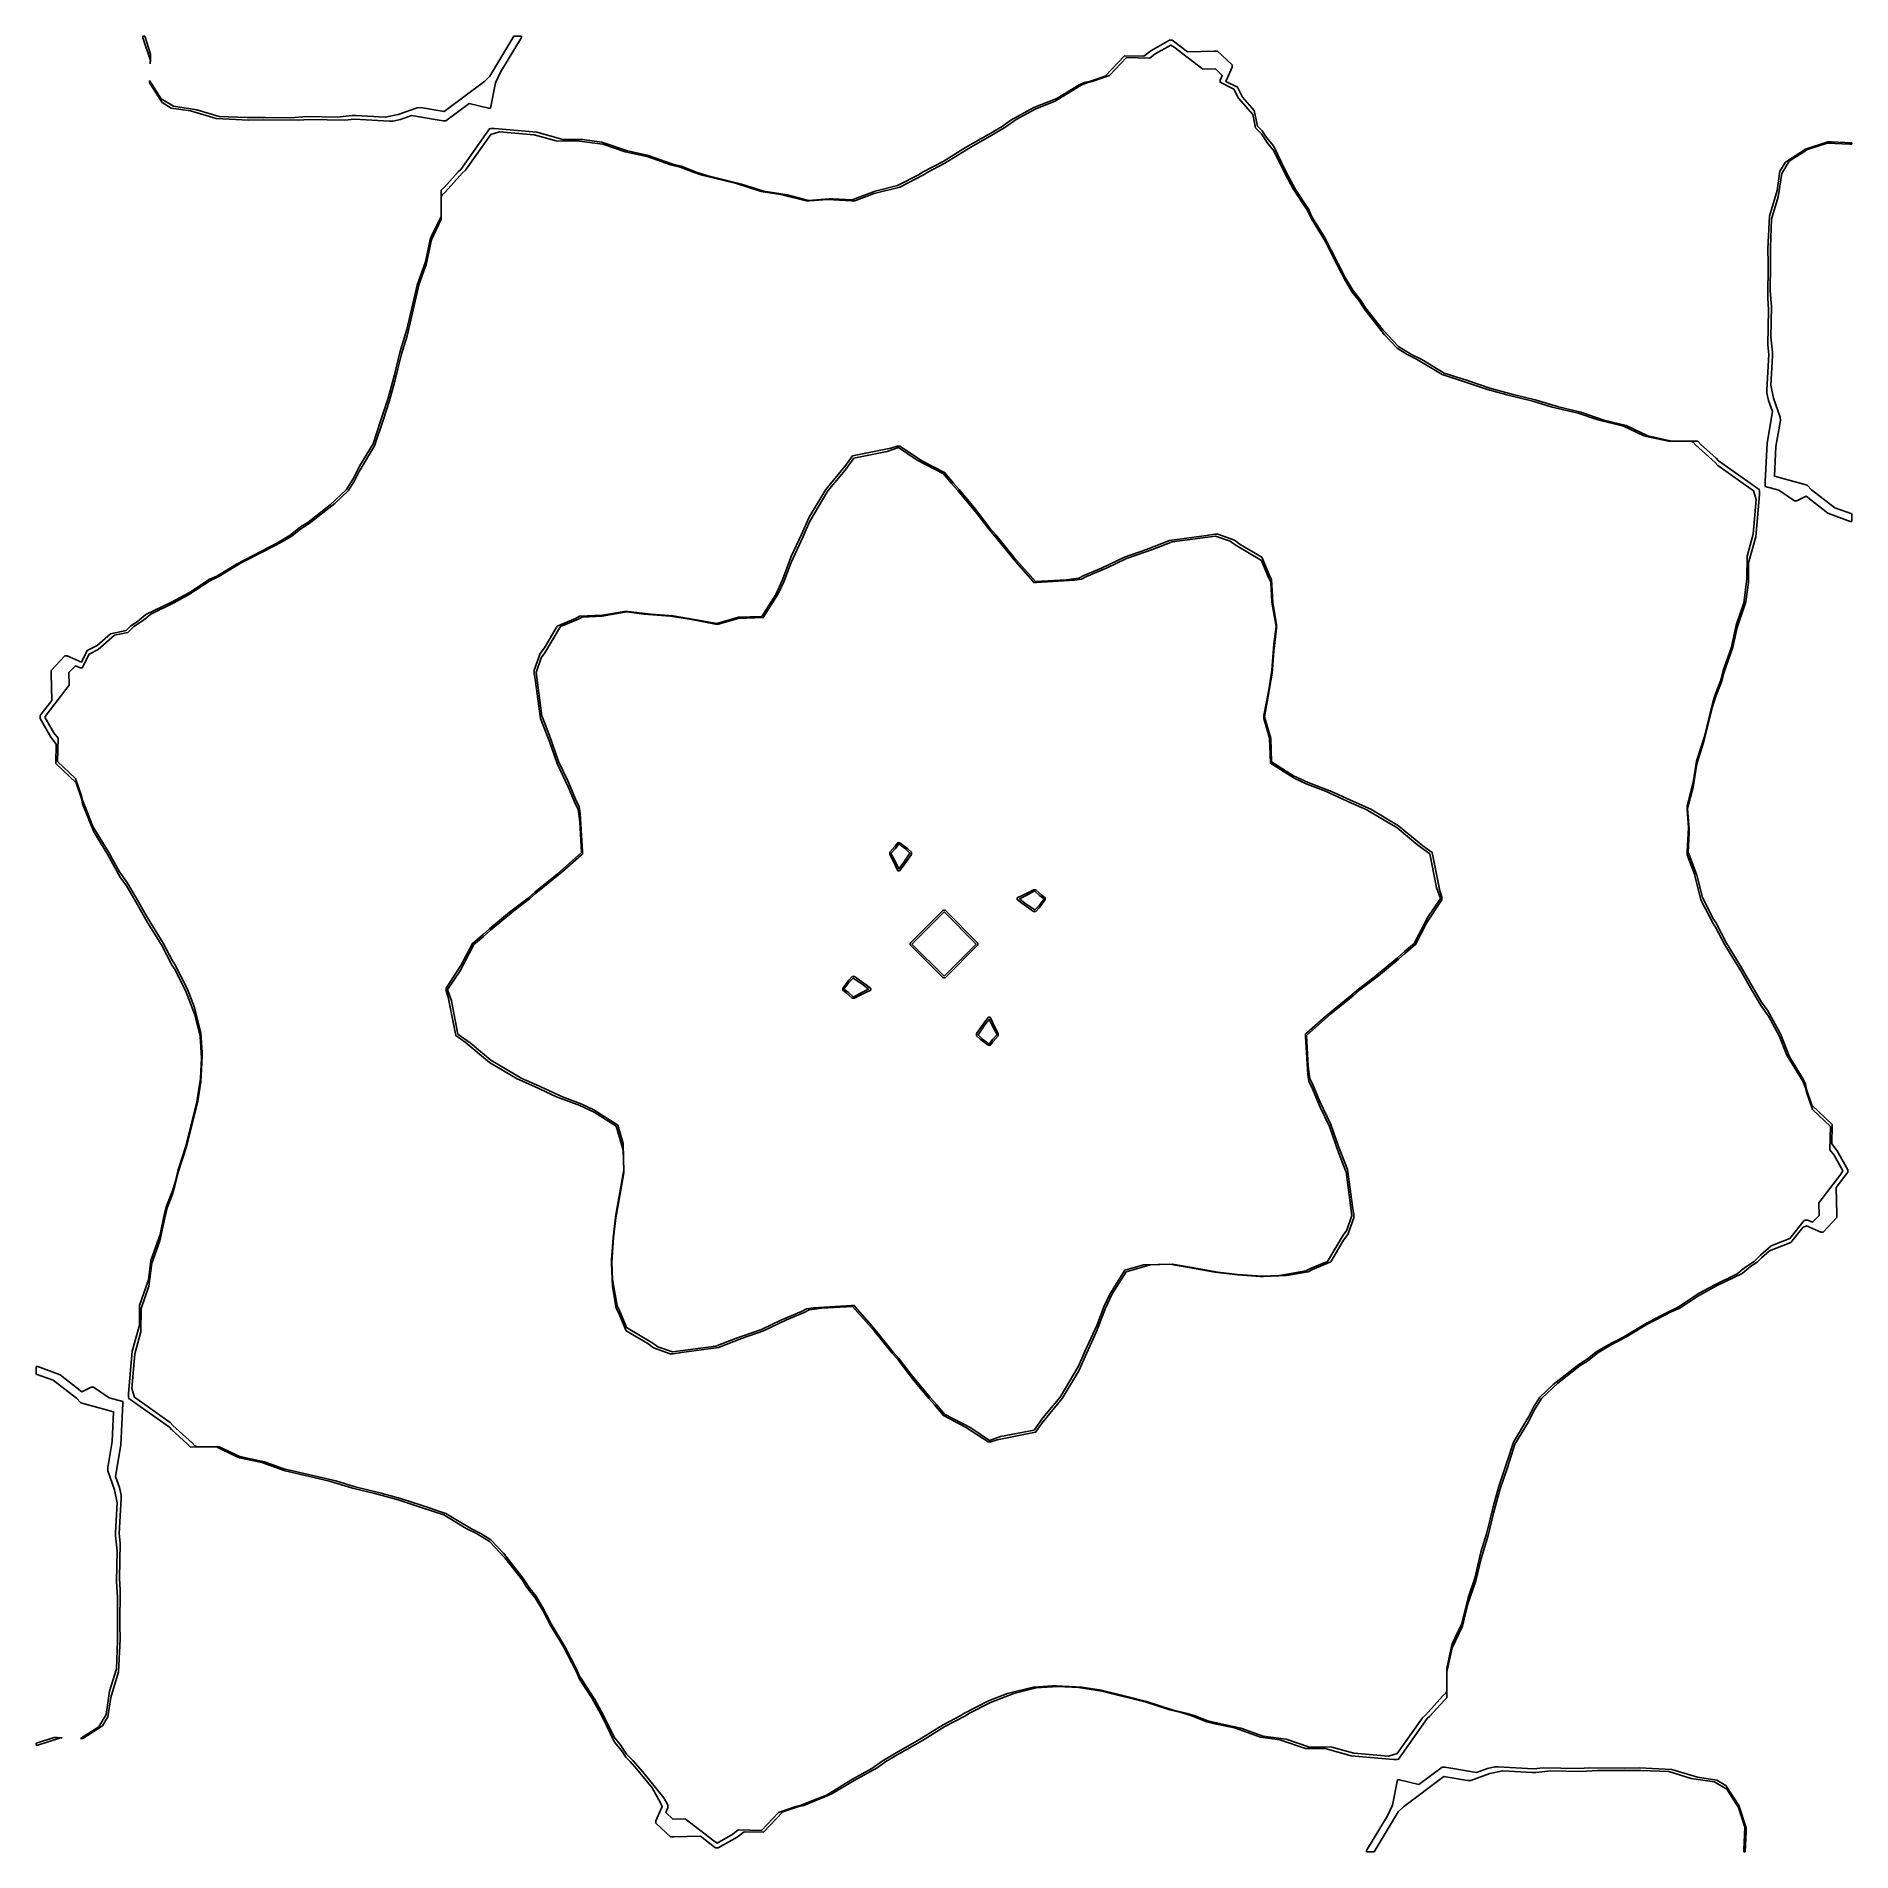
# Model space of a CAD drawing. Extents: x 65 to 85, y 65 to 85.
import ezdxf

# ---------------------------------------------------------------- set-up
doc = ezdxf.new("R2010")
doc.units = 0

msp = doc.modelspace()

# ---------------------------------------------------------------- linework, layer by layer
for points in [[(66.255, 84.694), (66.258, 84.765), (66.258, 84.802), (66.195, 84.999), (66.176, 84.999), (66.176, 84.983), (66.257, 84.733), (66.255, 84.694)], [(66.247, 84.511), (66.247, 84.486), (66.386, 84.27), (66.487, 84.209), (66.7, 84.178), (66.983, 84.093), (67.341, 84.077), (67.501, 84.078), (67.887, 84.075), (68.009, 84.083), (68.4, 84.075), (68.506, 84.087), (68.893, 84.065), (68.93, 84.065), (69.014, 84.084), (69.133, 84.125), (69.482, 84.067), (69.513, 84.067), (69.769, 84.259), (69.982, 84.207), (70.003, 84.207), (70.059, 84.487), (70.115, 84.604), (70.344, 84.986), (70.344, 84.999), (70.26, 84.999), (69.996, 84.559), (69.94, 84.504), (69.493, 84.169), (69.232, 84.213), (69.197, 84.212), (68.986, 84.139), (68.845, 84.107), (68.519, 84.126), (68.481, 84.126), (68.315, 84.107), (67.98, 84.114), (67.801, 84.102), (67.52, 84.105), (67.322, 84.103), (67.016, 84.117), (66.77, 84.19), (66.513, 84.229), (66.376, 84.31), (66.247, 84.511)], [(65.22, 77.203), (65.215, 76.989), (65.439, 76.776), (65.5, 76.601), (65.511, 76.545), (65.636, 76.234), (65.786, 75.99), (65.924, 75.736), (65.994, 75.641), (66.082, 75.491), (66.227, 75.236), (66.379, 74.99), (66.498, 74.763), (66.522, 74.725), (66.645, 74.489), (66.743, 74.231), (66.805, 73.983), (66.822, 73.743), (66.81, 73.518), (66.77, 73.261), (66.648, 72.772), (66.564, 72.514), (66.534, 72.389), (66.5, 72.28), (66.433, 72.103), (66.41, 72.015), (66.364, 71.799), (66.264, 71.515), (66.235, 71.3), (66.137, 71.016), (66.136, 70.802), (66.058, 70.516), (66.016, 70.047), (66.016, 70.011), (66.021, 69.993), (66.468, 69.676), (66.495, 69.647), (66.664, 69.495), (66.695, 69.461), (66.699, 69.459), (66.985, 69.46), (67.203, 69.355), (67.241, 69.341), (67.486, 69.288), (67.741, 69.197), (68.23, 69.083), (68.485, 69.006), (68.73, 68.947), (68.986, 68.876), (69.242, 68.793), (69.489, 68.71), (69.735, 68.562), (69.859, 68.502), (69.993, 68.417), (70.163, 68.239), (70.356, 67.992), (70.406, 67.913), (70.497, 67.797), (70.582, 67.657), (70.668, 67.49), (70.806, 67.266), (70.947, 66.989), (70.986, 66.903), (71.126, 66.689), (71.234, 66.49), (71.372, 66.206), (71.448, 66.114), (71.496, 66.042), (71.542, 65.994), (71.618, 65.909), (71.784, 65.705), (71.878, 65.538), (71.896, 65.499), (71.827, 65.342), (71.827, 65.315), (71.988, 65.163), (72.02, 65.163), (72.317, 65.171), (72.472, 65.052), (72.486, 65.043), (72.514, 65.043), (72.72, 65.16), (72.797, 65.22), (73.011, 65.215), (73.224, 65.439), (73.399, 65.5), (73.455, 65.511), (73.766, 65.637), (74.009, 65.786), (74.264, 65.924), (74.359, 65.994), (74.509, 66.082), (74.764, 66.227), (75.009, 66.379), (75.236, 66.498), (75.275, 66.522), (75.511, 66.645), (75.769, 66.743), (76.017, 66.805), (76.257, 66.822), (76.482, 66.81), (76.739, 66.77), (77.227, 66.648), (77.486, 66.564), (77.611, 66.533), (77.72, 66.5), (77.897, 66.433), (77.985, 66.41), (78.201, 66.364), (78.485, 66.264), (78.7, 66.235), (78.983, 66.137), (79.198, 66.136), (79.484, 66.058), (79.953, 66.016), (79.989, 66.016), (80.007, 66.022), (80.324, 66.468), (80.353, 66.495), (80.505, 66.664), (80.538, 66.695), (80.54, 66.7), (80.54, 66.983), (80.597, 67.246), (80.712, 67.487), (80.77, 67.731), (80.86, 67.986), (80.916, 68.23), (80.994, 68.485), (81.052, 68.73), (81.123, 68.986), (81.206, 69.232), (81.29, 69.489), (81.438, 69.735), (81.498, 69.859), (81.582, 69.993), (81.761, 70.163), (82.008, 70.356), (82.087, 70.406), (82.203, 70.497), (82.343, 70.582), (82.51, 70.668), (82.734, 70.806), (83.011, 70.947), (83.097, 70.986), (83.311, 71.126), (83.51, 71.234), (83.794, 71.372), (83.886, 71.448), (83.958, 71.496), (84.006, 71.542), (84.093, 71.62), (84.328, 71.712), (84.459, 71.876), (84.501, 71.896), (84.658, 71.827), (84.685, 71.827), (84.837, 71.988), (84.837, 72.02), (84.829, 72.317), (84.947, 72.472), (84.957, 72.486), (84.957, 72.514), (84.84, 72.72), (84.78, 72.797), (84.784, 73.011), (84.56, 73.224), (84.5, 73.398), (84.489, 73.455), (84.465, 73.51), (84.315, 73.756), (84.213, 74.011), (84.076, 74.264), (84.006, 74.359), (83.918, 74.509), (83.772, 74.764), (83.62, 75.009), (83.502, 75.236), (83.478, 75.275), (83.354, 75.512), (83.292, 75.759), (83.196, 76.012), (83.208, 76.226), (83.208, 76.264), (83.192, 76.491), (83.253, 76.729), (83.292, 76.985), (83.372, 77.231), (83.466, 77.611), (83.5, 77.72), (83.567, 77.897), (83.59, 77.986), (83.69, 78.271), (83.736, 78.486), (83.833, 78.77), (83.862, 78.981), (83.863, 79.198), (83.942, 79.484), (83.984, 79.953), (83.984, 79.989), (83.978, 80.007), (83.532, 80.324), (83.505, 80.353), (83.335, 80.505), (83.305, 80.538), (83.3, 80.54), (83.017, 80.54), (82.754, 80.597), (82.513, 80.712), (82.269, 80.77), (82.014, 80.86), (81.77, 80.916), (81.514, 80.994), (81.27, 81.052), (81.014, 81.123), (80.768, 81.206), (80.511, 81.29), (80.265, 81.438), (80.141, 81.498), (80.007, 81.582), (79.836, 81.761), (79.643, 82.008), (79.594, 82.086), (79.503, 82.203), (79.418, 82.343), (79.186, 82.795), (79.053, 83.01), (79.014, 83.097), (79.002, 83.116), (78.873, 83.311), (78.766, 83.51), (78.628, 83.794), (78.552, 83.886), (78.504, 83.958), (78.454, 84.01), (78.418, 84.182), (78.287, 84.329), (78.234, 84.439), (78.104, 84.503), (78.173, 84.658), (78.173, 84.685), (78.012, 84.837), (77.98, 84.837), (77.683, 84.828), (77.528, 84.947), (77.513, 84.957), (77.485, 84.957), (77.28, 84.84), (77.203, 84.78), (76.989, 84.785), (76.776, 84.56), (76.602, 84.5), (76.545, 84.489), (76.49, 84.465), (76.244, 84.315), (75.989, 84.213), (75.736, 84.076), (75.641, 84.006), (75.491, 83.918), (75.236, 83.773), (74.99, 83.62), (74.763, 83.502), (74.725, 83.478), (74.488, 83.354), (74.241, 83.292), (73.988, 83.196), (73.774, 83.208), (73.736, 83.208), (73.509, 83.192), (73.271, 83.253), (73.015, 83.292), (72.769, 83.372), (72.389, 83.466), (72.28, 83.5), (72.103, 83.567), (72.014, 83.59), (71.729, 83.69), (71.514, 83.736), (71.23, 83.833), (71.019, 83.862), (70.802, 83.863), (70.516, 83.942), (70.047, 83.984), (70.011, 83.984), (69.993, 83.978), (69.676, 83.532), (69.647, 83.505), (69.495, 83.335), (69.461, 83.305), (69.459, 83.3), (69.46, 83.015), (69.355, 82.797), (69.341, 82.759), (69.288, 82.514), (69.197, 82.259), (69.083, 81.77), (69.006, 81.515), (68.947, 81.27), (68.876, 81.014), (68.793, 80.758), (68.71, 80.511), (68.562, 80.265), (68.502, 80.141), (68.417, 80.007), (68.239, 79.836), (67.992, 79.643), (67.913, 79.594), (67.797, 79.503), (67.657, 79.418), (67.205, 79.186), (66.99, 79.053), (66.903, 79.014), (66.883, 79.002), (66.689, 78.873), (66.49, 78.766), (66.206, 78.628), (66.114, 78.552), (66.042, 78.504), (65.99, 78.454), (65.818, 78.418), (65.671, 78.287), (65.561, 78.234), (65.497, 78.104), (65.342, 78.173), (65.315, 78.173), (65.163, 78.012), (65.163, 77.98), (65.171, 77.683), (65.052, 77.528), (65.043, 77.514), (65.043, 77.485), (65.16, 77.28), (65.22, 77.203)], [(65.096, 77.499), (65.121, 77.535), (65.363, 77.851), (65.36, 77.989), (65.431, 78.065), (65.484, 78.041), (65.507, 78.041), (65.582, 78.194), (65.683, 78.243), (65.863, 78.401), (66.01, 78.432), (66.077, 78.496), (66.182, 78.567), (66.263, 78.634), (66.51, 78.754), (66.679, 78.846), (66.909, 78.998), (66.936, 79.013), (67.01, 79.047), (67.256, 79.198), (67.51, 79.327), (67.703, 79.427), (67.818, 79.497), (67.916, 79.574), (68.008, 79.631), (68.291, 79.853), (68.438, 79.993), (68.506, 80.101), (68.556, 80.205), (68.727, 80.489), (68.822, 80.772), (68.892, 80.986), (68.951, 81.2), (69.02, 81.485), (69.085, 81.7), (69.218, 82.271), (69.294, 82.486), (69.353, 82.757), (69.462, 82.985), (69.461, 83.23), (69.472, 83.252), (69.505, 83.283), (69.695, 83.495), (69.729, 83.526), (70.007, 83.917), (70.103, 83.948), (70.484, 83.914), (70.728, 83.846), (70.981, 83.845), (71.24, 83.81), (71.486, 83.726), (71.741, 83.671), (71.986, 83.585), (72.092, 83.558), (72.246, 83.5), (72.337, 83.471), (72.714, 83.379), (72.985, 83.291), (73.199, 83.258), (73.483, 83.186), (73.519, 83.186), (73.717, 83.2), (73.98, 83.186), (74.016, 83.186), (74.229, 83.266), (74.512, 83.337), (74.782, 83.478), (74.815, 83.498), (75.009, 83.6), (75.294, 83.777), (75.509, 83.899), (75.682, 84.001), (75.794, 84.082), (76.011, 84.2), (76.226, 84.286), (76.51, 84.46), (76.583, 84.491), (76.631, 84.5), (76.822, 84.567), (77.01, 84.765), (77.268, 84.759), (77.326, 84.805), (77.499, 84.903), (77.535, 84.879), (77.851, 84.637), (77.989, 84.64), (78.065, 84.569), (78.041, 84.516), (78.041, 84.493), (78.194, 84.418), (78.243, 84.317), (78.401, 84.137), (78.432, 83.99), (78.496, 83.923), (78.567, 83.818), (78.634, 83.736), (78.754, 83.49), (78.846, 83.32), (78.998, 83.09), (79.013, 83.064), (79.047, 82.99), (79.198, 82.744), (79.327, 82.49), (79.427, 82.297), (79.497, 82.182), (79.574, 82.084), (79.631, 81.992), (79.853, 81.709), (79.993, 81.562), (80.101, 81.494), (80.205, 81.443), (80.489, 81.273), (80.701, 81.203), (80.986, 81.108), (81.2, 81.049), (81.485, 80.98), (81.7, 80.915), (81.986, 80.849), (82.201, 80.773), (82.487, 80.705), (82.703, 80.602), (82.74, 80.59), (82.982, 80.538), (83.23, 80.538), (83.252, 80.528), (83.283, 80.495), (83.495, 80.305), (83.526, 80.271), (83.917, 79.993), (83.948, 79.897), (83.914, 79.516), (83.846, 79.272), (83.845, 79.019), (83.81, 78.76), (83.726, 78.514), (83.671, 78.259), (83.585, 78.014), (83.558, 77.908), (83.5, 77.754), (83.471, 77.663), (83.379, 77.286), (83.291, 77.015), (83.258, 76.801), (83.186, 76.517), (83.186, 76.481), (83.2, 76.283), (83.186, 76.019), (83.186, 75.984), (83.266, 75.771), (83.337, 75.487), (83.478, 75.218), (83.498, 75.185), (83.6, 74.99), (83.777, 74.706), (83.899, 74.491), (84.001, 74.318), (84.082, 74.206), (84.2, 73.989), (84.286, 73.774), (84.46, 73.49), (84.491, 73.417), (84.5, 73.369), (84.567, 73.177), (84.765, 72.99), (84.759, 72.732), (84.805, 72.674), (84.903, 72.501), (84.879, 72.465), (84.637, 72.149), (84.64, 72.011), (84.569, 71.935), (84.516, 71.959), (84.485, 71.959), (84.474, 71.953), (84.318, 71.757), (84.113, 71.676), (83.994, 71.572), (83.923, 71.504), (83.818, 71.433), (83.736, 71.366), (83.49, 71.245), (83.32, 71.154), (83.09, 71.002), (83.064, 70.987), (82.989, 70.952), (82.745, 70.828), (82.49, 70.673), (82.297, 70.572), (82.182, 70.503), (82.084, 70.426), (81.992, 70.368), (81.709, 70.146), (81.562, 70.007), (81.494, 69.899), (81.443, 69.795), (81.273, 69.511), (81.203, 69.298), (81.108, 69.014), (81.049, 68.8), (80.98, 68.515), (80.915, 68.3), (80.849, 68.014), (80.773, 67.799), (80.705, 67.513), (80.602, 67.297), (80.59, 67.26), (80.538, 67.018), (80.538, 66.77), (80.528, 66.747), (80.495, 66.717), (80.305, 66.505), (80.271, 66.474), (79.993, 66.082), (79.897, 66.052), (79.516, 66.086), (79.272, 66.153), (79.016, 66.155), (78.77, 66.239), (78.515, 66.274), (78.269, 66.36), (78.015, 66.415), (77.908, 66.442), (77.754, 66.5), (77.663, 66.528), (77.514, 66.565), (77.229, 66.656), (77.015, 66.709), (76.731, 66.781), (76.518, 66.814), (76.237, 66.829), (76.196, 66.829), (75.983, 66.814), (75.701, 66.744), (75.489, 66.663), (75.218, 66.522), (75.185, 66.502), (74.99, 66.4), (74.706, 66.223), (74.491, 66.1), (74.318, 65.999), (74.206, 65.917), (73.991, 65.8), (73.704, 65.625), (73.488, 65.539), (73.417, 65.509), (73.369, 65.5), (73.177, 65.433), (72.99, 65.235), (72.732, 65.241), (72.674, 65.195), (72.501, 65.096), (72.465, 65.121), (72.149, 65.363), (72.011, 65.36), (71.935, 65.431), (71.959, 65.484), (71.959, 65.515), (71.951, 65.53), (71.914, 65.596), (71.679, 65.885), (71.572, 66.006), (71.504, 66.077), (71.433, 66.182), (71.366, 66.263), (71.245, 66.51), (71.154, 66.679), (71.002, 66.909), (70.986, 66.935), (70.952, 67.011), (70.828, 67.255), (70.673, 67.51), (70.572, 67.703), (70.503, 67.818), (70.426, 67.916), (70.368, 68.008), (70.146, 68.291), (70.007, 68.438), (69.899, 68.506), (69.795, 68.556), (69.511, 68.727), (69.228, 68.822), (69.014, 68.892), (68.8, 68.951), (68.514, 69.02), (68.299, 69.085), (67.729, 69.218), (67.514, 69.294), (67.243, 69.353), (67.015, 69.462), (66.77, 69.461), (66.747, 69.472), (66.717, 69.505), (66.505, 69.695), (66.474, 69.729), (66.082, 70.007), (66.052, 70.103), (66.086, 70.484), (66.153, 70.728), (66.155, 70.983), (66.239, 71.23), (66.274, 71.485), (66.36, 71.731), (66.415, 71.985), (66.442, 72.092), (66.5, 72.246), (66.528, 72.337), (66.565, 72.486), (66.656, 72.771), (66.709, 72.985), (66.781, 73.269), (66.814, 73.482), (66.829, 73.763), (66.829, 73.804), (66.814, 74.017), (66.744, 74.299), (66.663, 74.511), (66.522, 74.782), (66.502, 74.815), (66.4, 75.009), (66.223, 75.294), (66.1, 75.509), (65.999, 75.682), (65.917, 75.794), (65.8, 76.009), (65.625, 76.296), (65.539, 76.512), (65.509, 76.583), (65.499, 76.631), (65.433, 76.822), (65.235, 77.01), (65.241, 77.268), (65.195, 77.326), (65.096, 77.499)], [(84.045, 80.04), (84.195, 79.999), (84.368, 79.882), (84.396, 79.882), (84.498, 79.933), (84.738, 79.746), (84.984, 79.656), (84.999, 79.656), (84.999, 79.737), (84.813, 79.805), (84.558, 80.004), (84.509, 80.055), (84.149, 80.152), (84.165, 80.482), (84.213, 80.768), (84.212, 80.803), (84.139, 81.014), (84.107, 81.155), (84.126, 81.48), (84.126, 81.519), (84.107, 81.685), (84.114, 82.02), (84.102, 82.198), (84.105, 82.48), (84.103, 82.677), (84.117, 82.983), (84.19, 83.229), (84.229, 83.487), (84.31, 83.624), (84.511, 83.753), (84.727, 83.822), (84.98, 83.811), (84.999, 83.811), (84.999, 83.824), (84.774, 83.835), (84.738, 83.835), (84.489, 83.755), (84.27, 83.614), (84.209, 83.513), (84.178, 83.3), (84.093, 83.016), (84.077, 82.658), (84.078, 82.499), (84.075, 82.113), (84.083, 81.991), (84.075, 81.6), (84.087, 81.494), (84.065, 81.106), (84.065, 81.069), (84.084, 80.986), (84.125, 80.867), (84.067, 80.518), (84.046, 80.094), (84.045, 80.04)], [(70.299, 73.514), (70.489, 73.431), (70.733, 73.318), (70.988, 73.22), (71.148, 73.146), (71.39, 72.993), (71.466, 72.728), (71.473, 72.513), (71.43, 72.261), (71.386, 72.017), (71.355, 71.763), (71.337, 71.519), (71.337, 71.48), (71.35, 71.227), (71.39, 70.987), (71.414, 70.939), (71.497, 70.739), (71.737, 70.598), (71.799, 70.55), (71.983, 70.487), (72.018, 70.486), (72.109, 70.501), (72.515, 70.556), (72.768, 70.654), (73.012, 70.738), (73.266, 70.86), (73.461, 70.942), (73.513, 70.969), (73.656, 70.989), (73.991, 71.007), (74.229, 70.739), (74.428, 70.493), (74.496, 70.418), (74.651, 70.212), (74.833, 69.993), (74.896, 69.922), (74.993, 69.805), (75.236, 69.679), (75.486, 69.515), (75.517, 69.515), (75.587, 69.538), (76.008, 69.622), (76.082, 69.724), (76.303, 69.992), (76.485, 70.299), (76.569, 70.489), (76.681, 70.733), (76.78, 70.988), (76.854, 71.148), (77.007, 71.39), (77.272, 71.466), (77.487, 71.473), (77.739, 71.43), (77.983, 71.386), (78.237, 71.355), (78.481, 71.337), (78.519, 71.337), (78.773, 71.35), (79.013, 71.39), (79.06, 71.414), (79.26, 71.497), (79.402, 71.737), (79.45, 71.799), (79.513, 71.983), (79.513, 72.018), (79.499, 72.109), (79.444, 72.515), (79.346, 72.768), (79.261, 73.012), (79.14, 73.266), (79.058, 73.461), (79.031, 73.513), (79.011, 73.656), (78.993, 73.991), (79.261, 74.229), (79.506, 74.428), (79.582, 74.496), (79.787, 74.651), (80.006, 74.833), (80.078, 74.896), (80.194, 74.993), (80.32, 75.236), (80.485, 75.486), (80.485, 75.516), (80.461, 75.587), (80.378, 76.008), (80.276, 76.082), (80.008, 76.303), (79.701, 76.485), (79.511, 76.569), (79.267, 76.681), (79.012, 76.78), (78.851, 76.854), (78.607, 77.008), (78.6, 77.262), (78.53, 77.503), (78.571, 77.729), (78.614, 77.982), (78.632, 78.227), (78.663, 78.481), (78.663, 78.518), (78.622, 78.763), (78.609, 79.014), (78.585, 79.06), (78.503, 79.26), (78.263, 79.402), (78.201, 79.45), (78.016, 79.513), (77.982, 79.513), (77.891, 79.499), (77.485, 79.444), (77.232, 79.346), (76.988, 79.261), (76.734, 79.14), (76.539, 79.058), (76.487, 79.031), (76.344, 79.011), (76.009, 78.993), (75.771, 79.261), (75.571, 79.506), (75.504, 79.582), (75.349, 79.787), (75.167, 80.006), (75.104, 80.077), (75.007, 80.194), (74.764, 80.32), (74.514, 80.485), (74.483, 80.485), (74.413, 80.461), (73.992, 80.378), (73.917, 80.276), (73.697, 80.008), (73.515, 79.701), (73.431, 79.511), (73.318, 79.267), (73.22, 79.012), (73.146, 78.851), (72.992, 78.607), (72.738, 78.6), (72.496, 78.53), (72.271, 78.571), (72.017, 78.614), (71.773, 78.632), (71.519, 78.663), (71.482, 78.663), (71.237, 78.622), (70.986, 78.61), (70.94, 78.585), (70.739, 78.503), (70.598, 78.263), (70.55, 78.201), (70.487, 78.016), (70.486, 77.982), (70.501, 77.891), (70.556, 77.485), (70.654, 77.232), (70.738, 76.988), (70.86, 76.733), (70.942, 76.539), (70.969, 76.486), (70.989, 76.344), (71.007, 76.009), (70.739, 75.771), (70.494, 75.572), (70.418, 75.504), (70.212, 75.349), (69.994, 75.167), (69.922, 75.104), (69.805, 75.007), (69.679, 74.764), (69.515, 74.514), (69.515, 74.483), (69.538, 74.413), (69.622, 73.992), (69.724, 73.917), (69.992, 73.696), (70.299, 73.514)], [(69.646, 74.008), (69.574, 74.375), (69.532, 74.497), (69.67, 74.706), (69.819, 74.993), (69.923, 75.08), (70.006, 75.153), (70.262, 75.366), (70.435, 75.496), (70.505, 75.559), (70.791, 75.792), (71.007, 75.984), (71.016, 75.991), (71.016, 76.019), (70.992, 76.439), (70.982, 76.513), (70.953, 76.569), (70.857, 76.796), (70.754, 77.012), (70.655, 77.298), (70.571, 77.515), (70.506, 77.992), (70.561, 78.151), (70.603, 78.207), (70.775, 78.497), (70.954, 78.57), (71.014, 78.602), (71.233, 78.613), (71.503, 78.658), (71.697, 78.635), (71.982, 78.613), (72.199, 78.577), (72.482, 78.525), (72.517, 78.525), (72.732, 78.587), (73.008, 78.595), (73.173, 78.856), (73.234, 78.988), (73.317, 79.203), (73.448, 79.489), (73.52, 79.65), (73.722, 79.992), (73.91, 80.22), (74.008, 80.353), (74.375, 80.426), (74.497, 80.468), (74.706, 80.33), (74.993, 80.181), (75.08, 80.076), (75.153, 79.994), (75.366, 79.738), (75.496, 79.565), (75.56, 79.493), (75.792, 79.209), (75.984, 78.993), (75.991, 78.984), (76.019, 78.984), (76.439, 79.008), (76.513, 79.018), (76.569, 79.047), (76.796, 79.143), (77.012, 79.246), (77.298, 79.345), (77.515, 79.429), (77.992, 79.494), (78.151, 79.439), (78.207, 79.396), (78.497, 79.225), (78.57, 79.046), (78.602, 78.986), (78.613, 78.767), (78.658, 78.497), (78.635, 78.303), (78.613, 78.017), (78.577, 77.801), (78.525, 77.518), (78.525, 77.483), (78.587, 77.268), (78.595, 76.992), (78.856, 76.826), (78.988, 76.766), (79.203, 76.683), (79.489, 76.551), (79.65, 76.48), (79.992, 76.278), (80.22, 76.09), (80.353, 75.992), (80.426, 75.624), (80.468, 75.503), (80.33, 75.294), (80.181, 75.007), (80.077, 74.92), (79.994, 74.847), (79.738, 74.634), (79.565, 74.504), (79.494, 74.44), (79.209, 74.208), (78.993, 74.016), (78.984, 74.009), (78.984, 73.98), (79.007, 73.561), (79.018, 73.486), (79.047, 73.431), (79.143, 73.203), (79.246, 72.988), (79.345, 72.702), (79.429, 72.485), (79.494, 72.008), (79.439, 71.849), (79.396, 71.793), (79.225, 71.503), (79.046, 71.43), (78.987, 71.398), (78.697, 71.35), (78.504, 71.34), (78.233, 71.361), (78.017, 71.386), (77.731, 71.438), (77.518, 71.474), (77.198, 71.466), (76.993, 71.408), (76.826, 71.143), (76.766, 71.012), (76.683, 70.797), (76.551, 70.511), (76.48, 70.35), (76.278, 70.008), (76.09, 69.78), (75.992, 69.646), (75.624, 69.574), (75.503, 69.532), (75.294, 69.67), (75.007, 69.819), (74.92, 69.923), (74.847, 70.006), (74.634, 70.262), (74.504, 70.435), (74.441, 70.505), (74.208, 70.791), (74.016, 71.007), (74.009, 71.016), (73.98, 71.016), (73.561, 70.992), (73.487, 70.982), (73.431, 70.953), (73.204, 70.857), (72.988, 70.754), (72.702, 70.655), (72.485, 70.571), (72.008, 70.506), (71.849, 70.561), (71.793, 70.603), (71.503, 70.774), (71.43, 70.954), (71.398, 71.013), (71.35, 71.303), (71.34, 71.496), (71.361, 71.767), (71.386, 71.983), (71.438, 72.269), (71.474, 72.481), (71.466, 72.802), (71.408, 73.006), (71.143, 73.173), (71.012, 73.234), (70.797, 73.317), (70.511, 73.448), (70.35, 73.52), (70.008, 73.722), (69.78, 73.91), (69.646, 74.008)], [(74.434, 75.932), (74.493, 75.807), (74.51, 75.807), (74.549, 75.856), (74.641, 75.987), (74.641, 76.011), (74.602, 76.05), (74.513, 76.115), (74.49, 76.115), (74.462, 76.077), (74.402, 76.012), (74.402, 75.986), (74.434, 75.932)], [(74.413, 75.998), (74.464, 76.053), (74.501, 76.103), (74.575, 76.049), (74.625, 75.999), (74.55, 75.892), (74.501, 75.829), (74.447, 75.943), (74.413, 75.998)], [(75.856, 75.451), (75.987, 75.359), (76.011, 75.359), (76.05, 75.397), (76.115, 75.487), (76.115, 75.509), (76.077, 75.538), (76.012, 75.598), (75.986, 75.598), (75.932, 75.566), (75.807, 75.507), (75.806, 75.49), (75.856, 75.451)], [(75.83, 75.499), (75.943, 75.553), (75.998, 75.586), (76.053, 75.536), (76.103, 75.498), (76.049, 75.425), (75.999, 75.375), (75.892, 75.45), (75.83, 75.499)], [(74.626, 74.989), (74.989, 74.626), (75.011, 74.626), (75.374, 74.989), (75.374, 75.011), (75.011, 75.374), (74.989, 75.374), (74.626, 75.011), (74.626, 74.989)], [(75, 74.646), (74.646, 75), (75, 75.353), (75.353, 75), (75, 74.646)], [(73.923, 74.462), (73.988, 74.402), (74.014, 74.402), (74.068, 74.434), (74.193, 74.493), (74.193, 74.51), (74.144, 74.549), (74.013, 74.641), (73.989, 74.641), (73.95, 74.602), (73.885, 74.513), (73.885, 74.49), (73.923, 74.462)], [(73.951, 74.575), (74.001, 74.625), (74.108, 74.55), (74.17, 74.501), (74.057, 74.447), (74.002, 74.413), (73.947, 74.464), (73.897, 74.501), (73.951, 74.575)], [(75.397, 73.95), (75.487, 73.885), (75.509, 73.885), (75.538, 73.923), (75.598, 73.988), (75.598, 74.014), (75.566, 74.068), (75.507, 74.193), (75.49, 74.193), (75.451, 74.144), (75.359, 74.013), (75.359, 73.989), (75.397, 73.95)], [(75.45, 74.108), (75.499, 74.17), (75.553, 74.057), (75.586, 74.002), (75.536, 73.947), (75.498, 73.897), (75.425, 73.951), (75.375, 74.001), (75.45, 74.108)], [(65.489, 66.247), (65.514, 66.247), (65.73, 66.386), (65.79, 66.487), (65.822, 66.7), (65.907, 66.983), (65.923, 67.341), (65.921, 67.501), (65.925, 67.887), (65.916, 68.009), (65.924, 68.4), (65.913, 68.506), (65.935, 68.893), (65.935, 68.93), (65.916, 69.014), (65.874, 69.133), (65.933, 69.482), (65.955, 69.937), (65.955, 69.96), (65.805, 70.001), (65.632, 70.118), (65.604, 70.118), (65.502, 70.067), (65.262, 70.254), (65.016, 70.344), (65.001, 70.344), (65.001, 70.263), (65.186, 70.195), (65.442, 69.996), (65.491, 69.945), (65.851, 69.848), (65.835, 69.518), (65.787, 69.232), (65.787, 69.197), (65.861, 68.986), (65.892, 68.845), (65.874, 68.519), (65.874, 68.481), (65.892, 68.315), (65.886, 67.98), (65.897, 67.801), (65.895, 67.52), (65.896, 67.322), (65.883, 67.016), (65.809, 66.77), (65.771, 66.513), (65.689, 66.376), (65.489, 66.247)], [(65.017, 66.176), (65.267, 66.257), (65.283, 66.256), (65.234, 66.258), (65.198, 66.258), (65.001, 66.195), (65.001, 66.176), (65.017, 66.176)], [(79.74, 65.001), (80.003, 65.441), (80.06, 65.496), (80.507, 65.831), (80.768, 65.787), (80.803, 65.787), (81.014, 65.861), (81.155, 65.892), (81.48, 65.874), (81.519, 65.874), (81.685, 65.892), (82.02, 65.886), (82.198, 65.897), (82.48, 65.895), (82.677, 65.896), (82.983, 65.883), (83.229, 65.809), (83.487, 65.771), (83.624, 65.689), (83.753, 65.489), (83.822, 65.272), (83.811, 65.02), (83.811, 65.001), (83.824, 65.001), (83.835, 65.225), (83.835, 65.262), (83.755, 65.511), (83.614, 65.73), (83.513, 65.79), (83.3, 65.822), (83.016, 65.907), (82.658, 65.923), (82.499, 65.921), (82.113, 65.925), (81.991, 65.916), (81.6, 65.924), (81.494, 65.913), (81.106, 65.935), (81.069, 65.935), (80.986, 65.916), (80.867, 65.874), (80.518, 65.933), (80.487, 65.933), (80.231, 65.741), (80.018, 65.793), (79.997, 65.793), (79.94, 65.513), (79.885, 65.396), (79.656, 65.014), (79.656, 65.001), (79.74, 65.001)]]:
    msp.add_lwpolyline(points, close=True)

doc.saveas('drawing.dxf')
